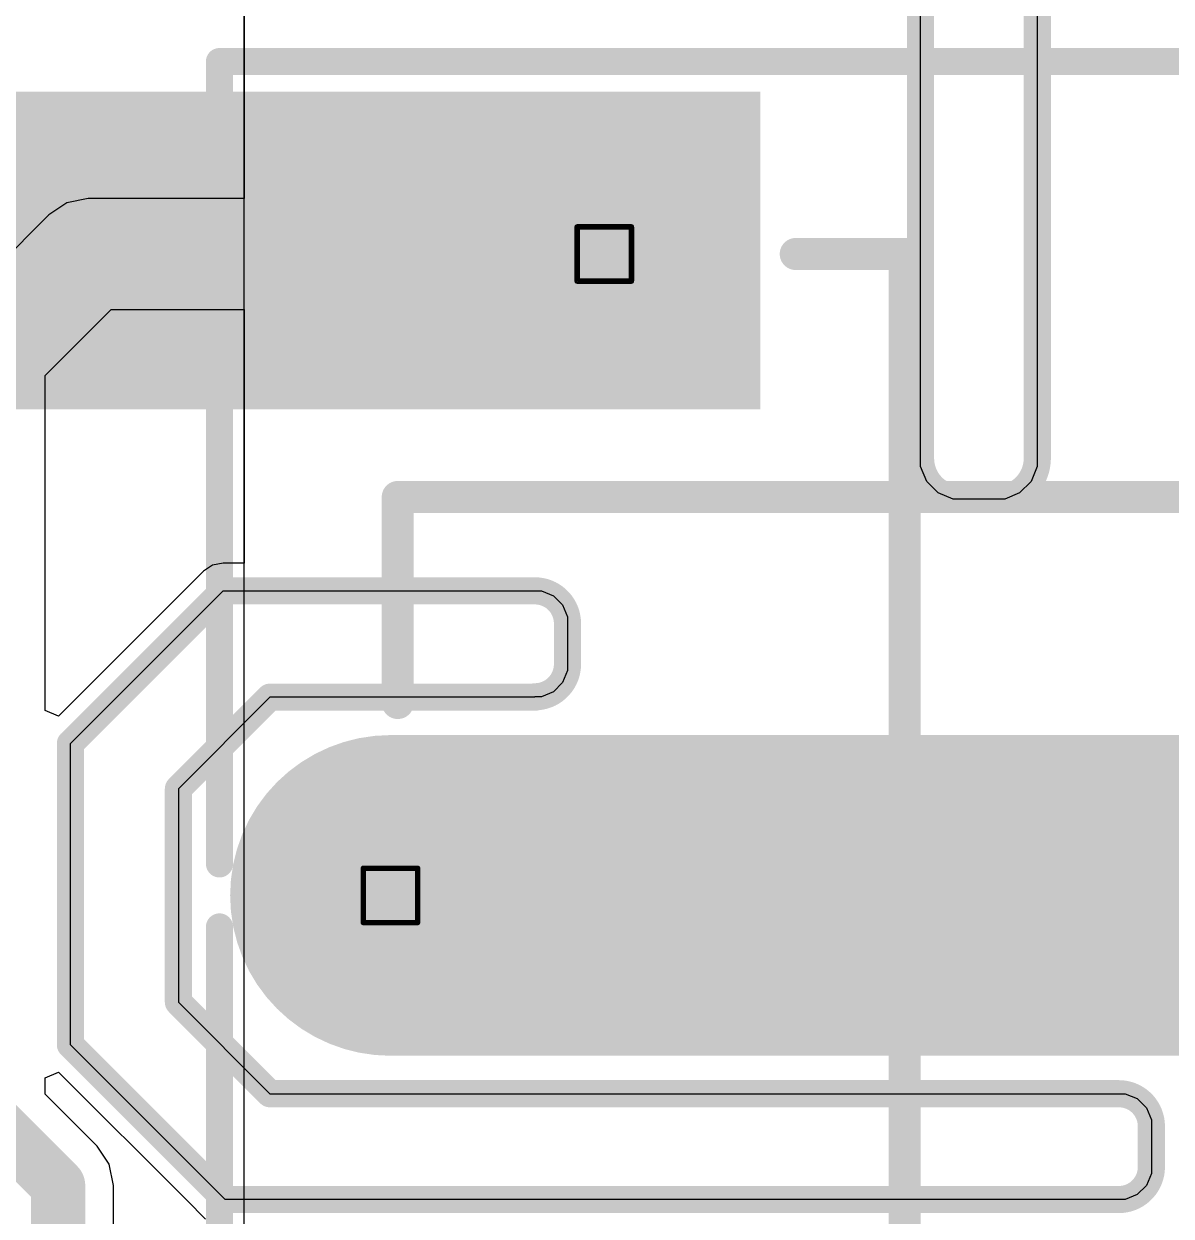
# Model space of a CAD drawing. Header units: inches. Extents: x -4 to 338, y -3 to 155.
# Drawn here: x 24.13 to 34.86, y 4.21 to 15.37 of the extents above; entities that cross this region are included whole.
import ezdxf

# ---------------------------------------------------------------- set-up
doc = ezdxf.new("R2010")
doc.units = ezdxf.units.IN
for name, color, linetype in [('Board Outline', 216, 'Continuous'), ('Bottom Layer', 5, 'Continuous'), ('Bottom Solder', 6, 'Continuous'), ('Drill Drawing', 1, 'Continuous'), ('Multi-Layer', 9, 'Continuous'), ('Pad Holes', 156, 'Continuous'), ('Top Layer', 1, 'Continuous'), ('Top Overlay', 2, 'Continuous'), ('Top Solder', 216, 'Continuous')]:
    doc.layers.add(name, color=color, linetype=linetype)

# ---------------------------------------------------------------- blocks, each defined once
blk = doc.blocks.new('SRD_05VDC_SL_C_4')
at = {"layer": 'Bottom Layer'}
h = blk.add_hatch(color=5, dxfattribs=at)
edge = h.paths.add_edge_path()
edge.add_arc((-5.1, 6), 1.397, 0, 360)
h = blk.add_hatch(color=5, dxfattribs=at)
edge = h.paths.add_edge_path()
edge.add_arc((-7.1, 0), 1.397, 0, 360)
at = {"layer": 'Bottom Solder'}
h = blk.add_hatch(color=6, dxfattribs=at)
edge = h.paths.add_edge_path()
edge.add_arc((-5.1, 6), 1.448, 0, 360)
h = blk.add_hatch(color=6, dxfattribs=at)
edge = h.paths.add_edge_path()
edge.add_arc((-7.1, 0), 1.448, 0, 360)
at = {"layer": 'Multi-Layer'}
h = blk.add_hatch(color=9, dxfattribs=at)
edge = h.paths.add_edge_path()
edge.add_arc((-5.1, 6), 1.397, 0, 360)
h = blk.add_hatch(color=9, dxfattribs=at)
edge = h.paths.add_edge_path()
edge.add_arc((-7.1, 0), 1.397, 0, 360)
at = {"layer": 'Pad Holes'}
h = blk.add_hatch(color=7, dxfattribs=at)
edge = h.paths.add_edge_path()
edge.add_arc((-5.1, 6), 0.762, 0, 360)
h = blk.add_hatch(color=7, dxfattribs=at)
edge = h.paths.add_edge_path()
edge.add_arc((-7.1, 0), 0.762, 0, 360)
at = {"layer": 'Top Layer'}
h = blk.add_hatch(color=1, dxfattribs=at)
edge = h.paths.add_edge_path()
edge.add_arc((-5.1, 6), 1.397, 0, 360)
h = blk.add_hatch(color=1, dxfattribs=at)
edge = h.paths.add_edge_path()
edge.add_arc((-7.1, 0), 1.397, 0, 360)
at = {"layer": 'Top Solder'}
h = blk.add_hatch(color=216, dxfattribs=at)
edge = h.paths.add_edge_path()
edge.add_arc((-5.1, 6), 1.448, 0, 360)
h = blk.add_hatch(color=216, dxfattribs=at)
edge = h.paths.add_edge_path()
edge.add_arc((-7.1, 0), 1.448, 0, 360)
at = {"layer": 'Top Overlay'}
for points in [[(-8.699, 0.295, 0.254, 0.254, 0), (-8.699, 7.8, 0.254, 0.254, 0)], [(-8.699, 7.8, 0.254, 0.254, 0), (10.501, 7.8, 0.254, 0.254, 0)], [(-3.31, 6, 0.3, 0.3, 0), (-2.292, 6, 0.3, 0.3, 0)], [(-2.292, 1.051, 0.3, 0.3, 0), (-2.292, 6, 0.3, 0.3, 0)], [(-7.032, 3.727, 0.3, 0.3, 0), (1.604, 3.727, 0.3, 0.3, 0)], [(-7.032, 1.8, 0.3, 0.3, 0), (-7.032, 3.727, 0.3, 0.3, 0)], [(-3.775, -1, 0.254, 0.254, 0), (-3.775, 1, 0.254, 0.254, 0)], [(-3.775, 1, 0.254, 0.254, 0), (-0.775, 1, 0.254, 0.254, 0)], [(-0.775, -1, 0.254, 0.254, 0), (-0.775, 1, 0.254, 0.254, 0)], [(-8.699, -7.8, 0.254, 0.254, 0), (-8.699, -0.295, 0.254, 0.254, 0)], [(-3.775, -1, 0.254, 0.254, 0), (-0.775, -1, 0.254, 0.254, 0)], [(-2.292, -6, 0.3, 0.3, 0), (-2.292, -1.051, 0.3, 0.3, 0)]]:
    blk.add_lwpolyline(points, format="xyseb", dxfattribs=at)
for points in [[(-8.763, 7.8, 0.127, 0.127, 1), (-8.636, 7.8, 0.127, 0.127, 1)], [(-8.763, 7.8, 0.127, 0.127, 1), (-8.636, 7.8, 0.127, 0.127, 1)], [(-3.385, 6, 0.15, 0.15, 1), (-3.235, 6, 0.15, 0.15, 1)], [(-2.367, 6, 0.15, 0.15, 1), (-2.217, 6, 0.15, 0.15, 1)], [(-2.367, 6, 0.15, 0.15, 1), (-2.217, 6, 0.15, 0.15, 1)], [(-7.107, 3.727, 0.15, 0.15, 1), (-6.957, 3.727, 0.15, 0.15, 1)], [(-7.107, 3.727, 0.15, 0.15, 1), (-6.957, 3.727, 0.15, 0.15, 1)], [(-7.107, 1.8, 0.15, 0.15, 1), (-6.957, 1.8, 0.15, 0.15, 1)], [(-3.838, 1, 0.127, 0.127, 1), (-3.711, 1, 0.127, 0.127, 1)], [(-3.838, 1, 0.127, 0.127, 1), (-3.711, 1, 0.127, 0.127, 1)], [(-2.367, 1.051, 0.15, 0.15, 1), (-2.217, 1.051, 0.15, 0.15, 1)], [(-0.838, 1, 0.127, 0.127, 1), (-0.711, 1, 0.127, 0.127, 1)], [(-0.838, 1, 0.127, 0.127, 1), (-0.711, 1, 0.127, 0.127, 1)], [(-8.763, 0.295, 0.127, 0.127, 1), (-8.636, 0.295, 0.127, 0.127, 1)], [(-8.763, -0.295, 0.127, 0.127, 1), (-8.636, -0.295, 0.127, 0.127, 1)], [(-3.838, -1, 0.127, 0.127, 1), (-3.711, -1, 0.127, 0.127, 1)], [(-3.838, -1, 0.127, 0.127, 1), (-3.711, -1, 0.127, 0.127, 1)], [(-0.838, -1, 0.127, 0.127, 1), (-0.711, -1, 0.127, 0.127, 1)], [(-0.838, -1, 0.127, 0.127, 1), (-0.711, -1, 0.127, 0.127, 1)], [(-2.367, -1.051, 0.15, 0.15, 1), (-2.217, -1.051, 0.15, 0.15, 1)]]:
    blk.add_lwpolyline(points, format="xyseb", close=True, dxfattribs=at)

msp = doc.modelspace()

# ---------------------------------------------------------------- hatches: boundary and pattern name
at = {"layer": 'Bottom Layer'}
msp.add_hatch(color=5, dxfattribs=at).paths.add_polyline_path([(14.58, 11.76), (31.013, 11.76), (31.013, 14.732), (14.58, 14.732)])

# ---------------------------------------------------------------- linework, layer by layer
at = {"layer": 'Board Outline'}
for points in [[(32.512, 11.303, 0.254, 0.254, 0), (32.512, 19.507, 0.254, 0.254, 0)], [(33.604, 11.303, 0.254, 0.254, 0), (33.604, 19.507, 0.254, 0.254, 0)], [(32.893, 10.922, 0.254, 0.254, -0.414214), (32.512, 11.303, 0.254, 0.254, 0)], [(33.604, 11.303, 0.254, 0.254, -0.414214), (33.223, 10.922, 0.254, 0.254, 0)], [(32.893, 10.922, 0.254, 0.254, 0), (33.223, 10.922, 0.254, 0.254, 0)], [(24.562, 8.636, 0.254, 0.254, 0), (25.989, 10.063, 0.254, 0.254, 0)], [(25.989, 10.063, 0.254, 0.254, 0), (28.905, 10.063, 0.254, 0.254, 0)], [(28.905, 10.063, 0.254, 0.254, -0.414214), (29.21, 9.758, 0.254, 0.254, 0)], [(29.21, 9.377, 0.254, 0.254, 0), (29.21, 9.758, 0.254, 0.254, 0)], [(29.21, 9.377, 0.254, 0.254, -0.414214), (28.905, 9.072, 0.254, 0.254, 0)], [(25.571, 8.212, 0.254, 0.254, 0), (26.427, 9.068, 0.254, 0.254, 0)], [(26.427, 9.068, 0.254, 0.254, 0), (28.905, 9.068, 0.254, 0.254, 0)], [(24.562, 5.817, 0.254, 0.254, 0), (24.562, 8.636, 0.254, 0.254, 0)], [(25.571, 6.215, 0.254, 0.254, 0), (25.571, 8.212, 0.254, 0.254, 0)], [(25.571, 6.215, 0.254, 0.254, 0), (26.427, 5.359, 0.254, 0.254, 0)], [(24.562, 5.817, 0.254, 0.254, 0), (25.832, 4.547, 0.254, 0.254, 0)], [(26.427, 5.359, 0.254, 0.254, 0), (34.366, 5.359, 0.254, 0.254, 0)], [(34.366, 5.359, 0.254, 0.254, -0.414214), (34.671, 5.055, 0.254, 0.254, 0)], [(34.671, 4.674, 0.254, 0.254, 0), (34.671, 5.055, 0.254, 0.254, 0)], [(34.671, 4.674, 0.254, 0.254, -0.414214), (34.366, 4.369, 0.254, 0.254, 0)], [(25.832, 4.547, 0.254, 0.254, 0), (26.01, 4.369, 0.254, 0.254, 0)], [(26.01, 4.369, 0.254, 0.254, 0), (26.772, 4.369, 0.254, 0.254, 0)], [(26.772, 4.369, 0.254, 0.254, 0), (34.366, 4.369, 0.254, 0.254, 0)]]:
    msp.add_lwpolyline(points, format="xyseb", dxfattribs=at)
for points in [[(32.449, 11.303, 0.127, 0.127, 1), (32.575, 11.303, 0.127, 0.127, 1)], [(32.449, 11.303, 0.127, 0.127, 1), (32.575, 11.303, 0.127, 0.127, 1)], [(33.541, 11.303, 0.127, 0.127, 1), (33.668, 11.303, 0.127, 0.127, 1)], [(33.541, 11.303, 0.127, 0.127, 1), (33.668, 11.303, 0.127, 0.127, 1)], [(32.83, 10.922, 0.127, 0.127, 1), (32.956, 10.922, 0.127, 0.127, 1)], [(32.83, 10.922, 0.127, 0.127, 1), (32.956, 10.922, 0.127, 0.127, 1)], [(33.16, 10.922, 0.127, 0.127, 1), (33.287, 10.922, 0.127, 0.127, 1)], [(33.16, 10.922, 0.127, 0.127, 1), (33.287, 10.922, 0.127, 0.127, 1)], [(25.925, 10.063, 0.127, 0.127, 1), (26.052, 10.063, 0.127, 0.127, 1)], [(25.925, 10.063, 0.127, 0.127, 1), (26.052, 10.063, 0.127, 0.127, 1)], [(28.842, 10.063, 0.127, 0.127, 1), (28.969, 10.063, 0.127, 0.127, 1)], [(28.842, 10.063, 0.127, 0.127, 1), (28.969, 10.063, 0.127, 0.127, 1)], [(29.146, 9.758, 0.127, 0.127, 1), (29.273, 9.758, 0.127, 0.127, 1)], [(29.146, 9.758, 0.127, 0.127, 1), (29.273, 9.758, 0.127, 0.127, 1)], [(29.146, 9.377, 0.127, 0.127, 1), (29.273, 9.377, 0.127, 0.127, 1)], [(29.146, 9.377, 0.127, 0.127, 1), (29.273, 9.377, 0.127, 0.127, 1)], [(26.363, 9.068, 0.127, 0.127, 1), (26.49, 9.068, 0.127, 0.127, 1)], [(26.363, 9.068, 0.127, 0.127, 1), (26.49, 9.068, 0.127, 0.127, 1)], [(28.842, 9.072, 0.127, 0.127, 1), (28.969, 9.072, 0.127, 0.127, 1)], [(28.842, 9.068, 0.127, 0.127, 1), (28.969, 9.068, 0.127, 0.127, 1)], [(24.498, 8.636, 0.127, 0.127, 1), (24.625, 8.636, 0.127, 0.127, 1)], [(24.498, 8.636, 0.127, 0.127, 1), (24.625, 8.636, 0.127, 0.127, 1)], [(25.508, 8.212, 0.127, 0.127, 1), (25.635, 8.212, 0.127, 0.127, 1)], [(25.508, 8.212, 0.127, 0.127, 1), (25.635, 8.212, 0.127, 0.127, 1)], [(25.508, 6.215, 0.127, 0.127, 1), (25.635, 6.215, 0.127, 0.127, 1)], [(25.508, 6.215, 0.127, 0.127, 1), (25.635, 6.215, 0.127, 0.127, 1)], [(24.498, 5.817, 0.127, 0.127, 1), (24.625, 5.817, 0.127, 0.127, 1)], [(24.498, 5.817, 0.127, 0.127, 1), (24.625, 5.817, 0.127, 0.127, 1)], [(26.363, 5.359, 0.127, 0.127, 1), (26.49, 5.359, 0.127, 0.127, 1)], [(26.363, 5.359, 0.127, 0.127, 1), (26.49, 5.359, 0.127, 0.127, 1)], [(34.303, 5.359, 0.127, 0.127, 1), (34.43, 5.359, 0.127, 0.127, 1)], [(34.303, 5.359, 0.127, 0.127, 1), (34.43, 5.359, 0.127, 0.127, 1)], [(34.608, 5.055, 0.127, 0.127, 1), (34.734, 5.055, 0.127, 0.127, 1)], [(34.608, 5.055, 0.127, 0.127, 1), (34.734, 5.055, 0.127, 0.127, 1)], [(34.608, 4.674, 0.127, 0.127, 1), (34.734, 4.674, 0.127, 0.127, 1)], [(34.608, 4.674, 0.127, 0.127, 1), (34.734, 4.674, 0.127, 0.127, 1)], [(25.768, 4.547, 0.127, 0.127, 1), (25.895, 4.547, 0.127, 0.127, 1)], [(25.768, 4.547, 0.127, 0.127, 1), (25.895, 4.547, 0.127, 0.127, 1)], [(25.946, 4.369, 0.127, 0.127, 1), (26.073, 4.369, 0.127, 0.127, 1)], [(25.946, 4.369, 0.127, 0.127, 1), (26.073, 4.369, 0.127, 0.127, 1)], [(26.708, 4.369, 0.127, 0.127, 1), (26.835, 4.369, 0.127, 0.127, 1)], [(26.708, 4.369, 0.127, 0.127, 1), (26.835, 4.369, 0.127, 0.127, 1)], [(34.303, 4.369, 0.127, 0.127, 1), (34.43, 4.369, 0.127, 0.127, 1)], [(34.303, 4.369, 0.127, 0.127, 1), (34.43, 4.369, 0.127, 0.127, 1)]]:
    msp.add_lwpolyline(points, format="xyseb", close=True, dxfattribs=at)
at = {"layer": 'Drill Drawing'}
for points in [[(29.301, 13.468, 0.0508, 0.0508, 0), (29.809, 13.468, 0.0508, 0.0508, 0)], [(29.301, 12.96, 0.0508, 0.0508, 0), (29.301, 13.468, 0.0508, 0.0508, 0)], [(29.809, 12.96, 0.0508, 0.0508, 0), (29.809, 13.468, 0.0508, 0.0508, 0)], [(29.301, 12.96, 0.0508, 0.0508, 0), (29.809, 12.96, 0.0508, 0.0508, 0)], [(27.301, 7.468, 0.0508, 0.0508, 0), (27.809, 7.468, 0.0508, 0.0508, 0)], [(27.301, 6.96, 0.0508, 0.0508, 0), (27.301, 7.468, 0.0508, 0.0508, 0)], [(27.809, 6.96, 0.0508, 0.0508, 0), (27.809, 7.468, 0.0508, 0.0508, 0)], [(27.301, 6.96, 0.0508, 0.0508, 0), (27.809, 6.96, 0.0508, 0.0508, 0)]]:
    msp.add_lwpolyline(points, format="xyseb", dxfattribs=at)
for points in [[(29.288, 13.468, 0.0254, 0.0254, 1), (29.313, 13.468, 0.0254, 0.0254, 1)], [(29.288, 13.468, 0.0254, 0.0254, 1), (29.313, 13.468, 0.0254, 0.0254, 1)], [(29.796, 13.468, 0.0254, 0.0254, 1), (29.821, 13.468, 0.0254, 0.0254, 1)], [(29.796, 13.468, 0.0254, 0.0254, 1), (29.821, 13.468, 0.0254, 0.0254, 1)], [(29.288, 12.96, 0.0254, 0.0254, 1), (29.313, 12.96, 0.0254, 0.0254, 1)], [(29.288, 12.96, 0.0254, 0.0254, 1), (29.313, 12.96, 0.0254, 0.0254, 1)], [(29.796, 12.96, 0.0254, 0.0254, 1), (29.821, 12.96, 0.0254, 0.0254, 1)], [(29.796, 12.96, 0.0254, 0.0254, 1), (29.821, 12.96, 0.0254, 0.0254, 1)], [(27.288, 7.468, 0.0254, 0.0254, 1), (27.313, 7.468, 0.0254, 0.0254, 1)], [(27.288, 7.468, 0.0254, 0.0254, 1), (27.313, 7.468, 0.0254, 0.0254, 1)], [(27.796, 7.468, 0.0254, 0.0254, 1), (27.821, 7.468, 0.0254, 0.0254, 1)], [(27.796, 7.468, 0.0254, 0.0254, 1), (27.821, 7.468, 0.0254, 0.0254, 1)], [(27.288, 6.96, 0.0254, 0.0254, 1), (27.313, 6.96, 0.0254, 0.0254, 1)], [(27.288, 6.96, 0.0254, 0.0254, 1), (27.313, 6.96, 0.0254, 0.0254, 1)], [(27.796, 6.96, 0.0254, 0.0254, 1), (27.821, 6.96, 0.0254, 0.0254, 1)], [(27.796, 6.96, 0.0254, 0.0254, 1), (27.821, 6.96, 0.0254, 0.0254, 1)]]:
    msp.add_lwpolyline(points, format="xyseb", close=True, dxfattribs=at)
at = {"layer": 'Multi-Layer'}
for p, q in [((32.512, 11.303), (32.512, 19.507)), ((33.604, 19.507), (33.604, 11.303)), ((32.512, 11.303), (32.512, 11.303)), ((32.512, 11.227), (32.512, 11.303)), ((33.604, 11.303), (33.604, 11.227)), ((32.57, 11.087), (32.512, 11.227)), ((33.604, 11.227), (33.546, 11.087)), ((32.677, 10.98), (32.57, 11.087)), ((33.546, 11.087), (33.439, 10.98)), ((32.817, 10.922), (32.677, 10.98)), ((33.439, 10.98), (33.299, 10.922)), ((32.893, 10.922), (32.817, 10.922)), ((33.223, 10.922), (32.893, 10.922)), ((33.299, 10.922), (33.223, 10.922)), ((33.223, 10.922), (33.223, 10.922)), ((24.562, 8.636), (25.989, 10.063)), ((25.989, 10.063), (28.905, 10.063)), ((28.905, 10.063), (28.966, 10.063)), ((28.966, 10.063), (29.078, 10.017)), ((29.078, 10.017), (29.164, 9.931)), ((29.164, 9.931), (29.21, 9.819)), ((29.21, 9.819), (29.21, 9.758)), ((29.21, 9.758), (29.21, 9.758)), ((29.21, 9.758), (29.21, 9.377)), ((29.21, 9.377), (29.21, 9.317)), ((29.21, 9.317), (29.164, 9.205)), ((29.164, 9.205), (29.078, 9.119)), ((26.427, 9.068), (25.571, 8.212)), ((28.905, 9.068), (26.427, 9.068)), ((28.966, 9.072), (28.905, 9.072)), ((28.905, 9.072), (28.905, 9.072)), ((28.905, 9.072), (28.905, 9.068)), ((29.078, 9.119), (28.966, 9.072)), ((24.562, 5.817), (24.562, 8.636)), ((25.571, 8.212), (25.571, 6.215)), ((25.571, 6.215), (26.427, 5.359)), ((25.832, 4.547), (24.562, 5.817)), ((26.427, 5.359), (34.366, 5.359)), ((34.366, 5.359), (34.427, 5.359)), ((34.427, 5.359), (34.539, 5.313)), ((34.539, 5.313), (34.625, 5.227)), ((34.625, 5.227), (34.671, 5.115)), ((34.671, 5.115), (34.671, 5.055)), ((34.671, 5.055), (34.671, 5.055)), ((34.671, 5.055), (34.671, 4.674)), ((34.671, 4.613), (34.625, 4.501)), ((34.671, 4.674), (34.671, 4.613)), ((26.01, 4.369), (25.832, 4.547)), ((34.625, 4.501), (34.539, 4.415)), ((34.366, 4.369), (26.01, 4.369)), ((34.427, 4.369), (34.366, 4.369)), ((34.366, 4.369), (34.366, 4.369)), ((34.539, 4.415), (34.427, 4.369))]:
    msp.add_line(p, q, dxfattribs=at)
at = {"layer": 'Top Layer'}
for p, q in [((26.185, -0.942), (26.185, 96.192)), ((26.185, 16.873), (26.185, 13.732)), ((24.726, 13.732), (24.528, 13.692)), ((26.185, 13.732), (24.726, 13.732)), ((24.528, 13.692), (24.36, 13.58)), ((24.36, 13.58), (23.44, 12.66)), ((24.324, 12.079), (24.941, 12.696)), ((24.941, 12.696), (26.185, 12.696)), ((26.185, 12.696), (26.185, 10.322)), ((24.324, 8.944), (24.324, 12.079)), ((25.89, 10.302), (25.806, 10.246)), ((25.989, 10.322), (25.89, 10.302)), ((26.185, 10.322), (25.989, 10.322)), ((25.806, 10.246), (24.451, 8.891)), ((24.451, 8.891), (24.324, 8.944)), ((24.324, 5.509), (24.451, 5.561)), ((24.324, 5.355), (24.324, 5.509)), ((24.451, 5.561), (25.649, 4.363)), ((24.812, 4.867), (24.324, 5.355)), ((24.924, 4.699), (24.812, 4.867)), ((24.964, 4.501), (24.924, 4.699)), ((24.964, 4.008), (24.964, 4.501)), ((25.649, 4.363), (25.826, 4.186))]:
    msp.add_line(p, q, dxfattribs=at)
for points in [[(23.806, 12.293, 0.508, 0.508, 0), (24.726, 13.214, 0.508, 0.508, 0)], [(24.726, 13.214, 0.508, 0.508, 0), (29.555, 13.214, 0.508, 0.508, 0)], [(27.555, 7.214, 3, 3, 0), (36.728, 7.214, 3, 3, 0)], [(23.806, 5.141, 0.508, 0.508, 0), (24.446, 4.501, 0.508, 0.508, 0)], [(24.446, 3.246, 0.508, 0.508, 0), (24.446, 4.501, 0.508, 0.508, 0)]]:
    msp.add_lwpolyline(points, format="xyseb", dxfattribs=at)
for points in [[(24.599, 13.214, 0.254, 0.254, 1), (24.853, 13.214, 0.254, 0.254, 1)], [(24.599, 13.214, 0.254, 0.254, 1), (24.853, 13.214, 0.254, 0.254, 1)], [(29.428, 13.214, 0.254, 0.254, 1), (29.682, 13.214, 0.254, 0.254, 1)], [(26.805, 7.214, 1.5, 1.5, 1), (28.305, 7.214, 1.5, 1.5, 1)], [(24.319, 4.501, 0.254, 0.254, 1), (24.573, 4.501, 0.254, 0.254, 1)], [(24.319, 4.501, 0.254, 0.254, 1), (24.573, 4.501, 0.254, 0.254, 1)]]:
    msp.add_lwpolyline(points, format="xyseb", close=True, dxfattribs=at)

# ---------------------------------------------------------------- block references
msp.add_blockref('SRD_05VDC_SL_C_4', (34.655, 7.214))

doc.saveas('drawing.dxf')
